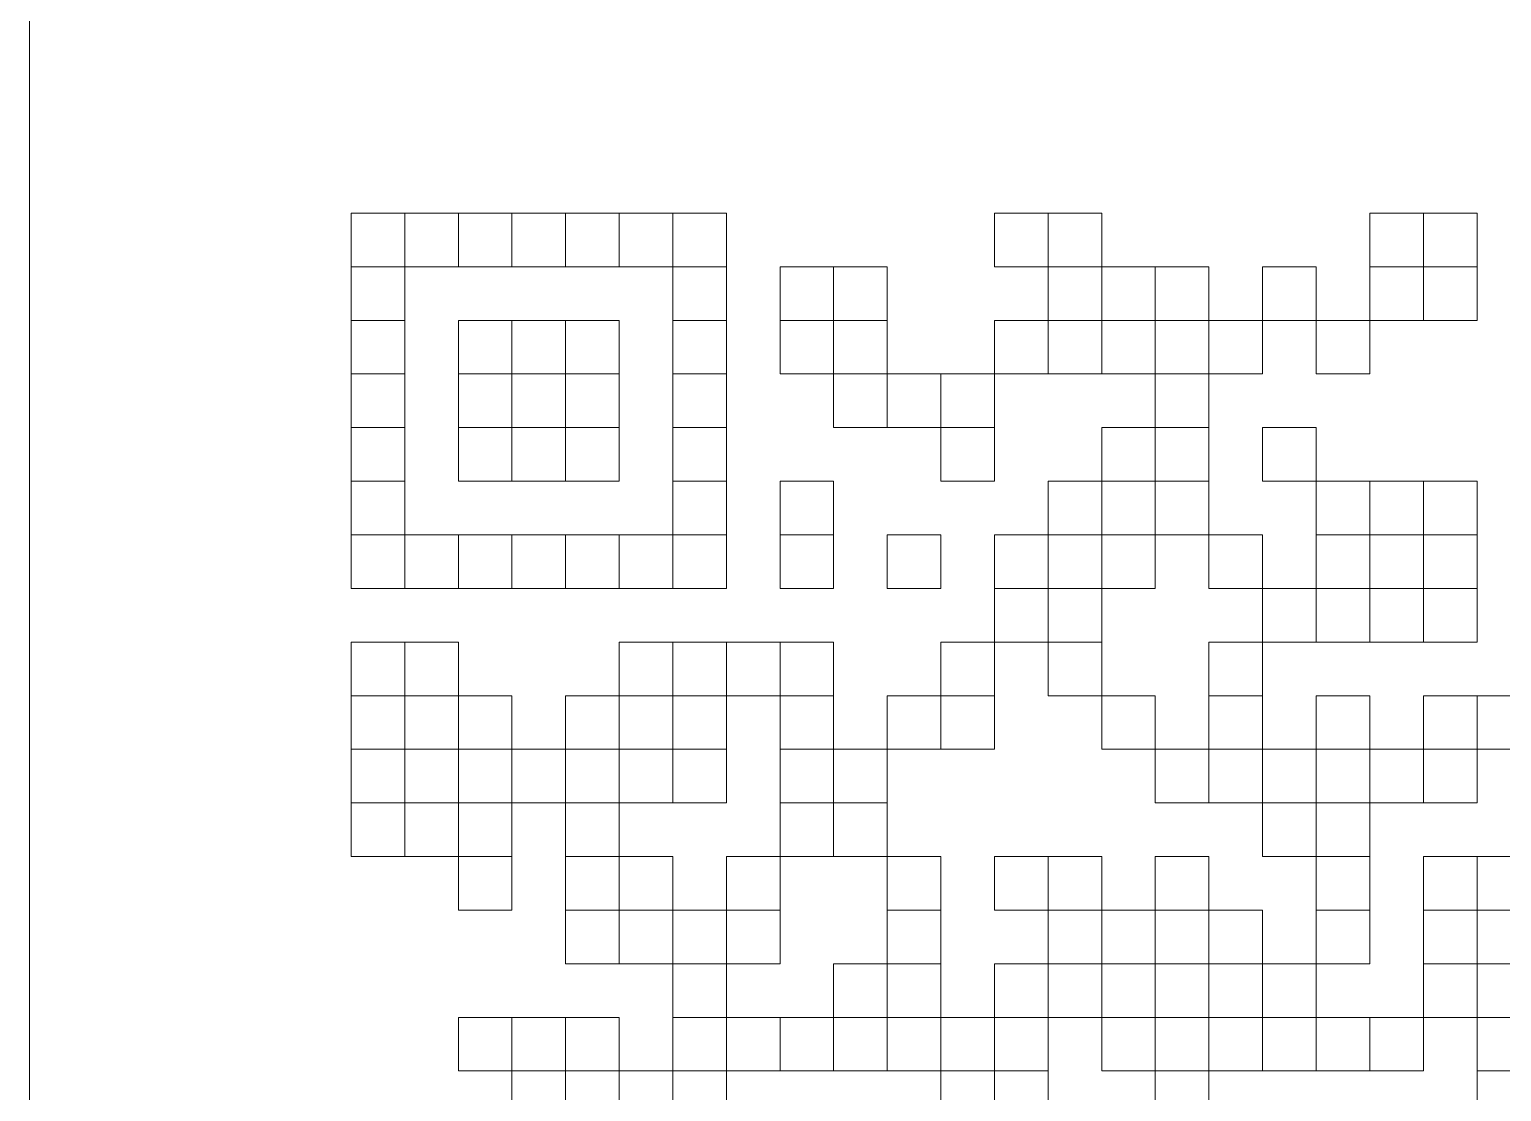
# Model space of a CAD drawing. Header units: inches. Extents: x 8 to 1013, y 340 to 640.
# Drawn here: x 717.31 to 731.04, y 385.85 to 395.76 of the extents above; entities that cross this region are included whole.
import ezdxf

# ---------------------------------------------------------------- set-up
doc = ezdxf.new("R2010")
doc.units = ezdxf.units.IN
doc.layers.add('Unnamed [1]', color=5, linetype='Continuous', lineweight=0)

msp = doc.modelspace()

# ---------------------------------------------------------------- linework, layer by layer
at = {"layer": 'Unnamed [1]', "color": 1, "linetype": 'Continuous', "lineweight": 0}
msp.add_line((717.315, 557.545), (717.315, 376.545), dxfattribs=at)
at = {"layer": 'Unnamed [1]', "color": 5, "linetype": 'Continuous', "lineweight": 0, "extrusion": (0, 0, -1)}
for points in [[(-720.815, 394.045), (-720.815, 393.545), (-720.315, 393.545), (-720.315, 394.045)], [(-720.815, 394.045), (-720.815, 393.545), (-720.315, 393.545), (-720.315, 394.045)], [(-720.815, 394.045), (-720.815, 393.545), (-720.315, 393.545), (-720.315, 394.045)], [(-721.315, 394.045), (-721.315, 393.545), (-720.815, 393.545), (-720.815, 394.045)], [(-721.315, 394.045), (-721.315, 393.545), (-720.815, 393.545), (-720.815, 394.045)], [(-721.315, 394.045), (-721.315, 393.545), (-720.815, 393.545), (-720.815, 394.045)], [(-721.815, 394.045), (-721.815, 393.545), (-721.315, 393.545), (-721.315, 394.045)], [(-721.815, 394.045), (-721.815, 393.545), (-721.315, 393.545), (-721.315, 394.045)], [(-721.815, 394.045), (-721.815, 393.545), (-721.315, 393.545), (-721.315, 394.045)], [(-722.315, 394.045), (-722.315, 393.545), (-721.815, 393.545), (-721.815, 394.045)], [(-722.315, 394.045), (-722.315, 393.545), (-721.815, 393.545), (-721.815, 394.045)], [(-722.315, 394.045), (-722.315, 393.545), (-721.815, 393.545), (-721.815, 394.045)], [(-722.815, 394.045), (-722.815, 393.545), (-722.315, 393.545), (-722.315, 394.045)], [(-722.815, 394.045), (-722.815, 393.545), (-722.315, 393.545), (-722.315, 394.045)], [(-722.815, 394.045), (-722.815, 393.545), (-722.315, 393.545), (-722.315, 394.045)], [(-723.315, 394.045), (-723.315, 393.545), (-722.815, 393.545), (-722.815, 394.045)], [(-723.315, 394.045), (-723.315, 393.545), (-722.815, 393.545), (-722.815, 394.045)], [(-723.315, 394.045), (-723.315, 393.545), (-722.815, 393.545), (-722.815, 394.045)], [(-723.815, 394.045), (-723.815, 393.545), (-723.315, 393.545), (-723.315, 394.045)], [(-723.815, 394.045), (-723.815, 393.545), (-723.315, 393.545), (-723.315, 394.045)], [(-723.815, 394.045), (-723.815, 393.545), (-723.315, 393.545), (-723.315, 394.045)], [(-726.815, 394.045), (-726.815, 393.545), (-726.315, 393.545), (-726.315, 394.045)], [(-726.815, 394.045), (-726.815, 393.545), (-726.315, 393.545), (-726.315, 394.045)], [(-726.815, 394.045), (-726.815, 393.545), (-726.315, 393.545), (-726.315, 394.045)], [(-727.315, 394.045), (-727.315, 393.545), (-726.815, 393.545), (-726.815, 394.045)], [(-727.315, 394.045), (-727.315, 393.545), (-726.815, 393.545), (-726.815, 394.045)], [(-727.315, 394.045), (-727.315, 393.545), (-726.815, 393.545), (-726.815, 394.045)], [(-730.315, 394.045), (-730.315, 393.545), (-729.815, 393.545), (-729.815, 394.045)], [(-730.315, 394.045), (-730.315, 393.545), (-729.815, 393.545), (-729.815, 394.045)], [(-730.315, 394.045), (-730.315, 393.545), (-729.815, 393.545), (-729.815, 394.045)], [(-730.815, 394.045), (-730.815, 393.545), (-730.315, 393.545), (-730.315, 394.045)], [(-730.815, 394.045), (-730.815, 393.545), (-730.315, 393.545), (-730.315, 394.045)], [(-730.815, 394.045), (-730.815, 393.545), (-730.315, 393.545), (-730.315, 394.045)], [(-720.815, 393.545), (-720.815, 393.045), (-720.315, 393.045), (-720.315, 393.545)], [(-720.815, 393.545), (-720.815, 393.045), (-720.315, 393.045), (-720.315, 393.545)], [(-720.815, 393.545), (-720.815, 393.045), (-720.315, 393.045), (-720.315, 393.545)], [(-723.815, 393.545), (-723.815, 393.045), (-723.315, 393.045), (-723.315, 393.545)], [(-723.815, 393.545), (-723.815, 393.045), (-723.315, 393.045), (-723.315, 393.545)], [(-723.815, 393.545), (-723.815, 393.045), (-723.315, 393.045), (-723.315, 393.545)], [(-724.815, 393.545), (-724.815, 393.045), (-724.315, 393.045), (-724.315, 393.545)], [(-724.815, 393.545), (-724.815, 393.045), (-724.315, 393.045), (-724.315, 393.545)], [(-724.815, 393.545), (-724.815, 393.045), (-724.315, 393.045), (-724.315, 393.545)], [(-725.315, 393.545), (-725.315, 393.045), (-724.815, 393.045), (-724.815, 393.545)], [(-725.315, 393.545), (-725.315, 393.045), (-724.815, 393.045), (-724.815, 393.545)], [(-725.315, 393.545), (-725.315, 393.045), (-724.815, 393.045), (-724.815, 393.545)], [(-727.315, 393.545), (-727.315, 393.045), (-726.815, 393.045), (-726.815, 393.545)], [(-727.315, 393.545), (-727.315, 393.045), (-726.815, 393.045), (-726.815, 393.545)], [(-727.315, 393.545), (-727.315, 393.045), (-726.815, 393.045), (-726.815, 393.545)], [(-727.815, 393.545), (-727.815, 393.045), (-727.315, 393.045), (-727.315, 393.545)], [(-727.815, 393.545), (-727.815, 393.045), (-727.315, 393.045), (-727.315, 393.545)], [(-727.815, 393.545), (-727.815, 393.045), (-727.315, 393.045), (-727.315, 393.545)], [(-728.315, 393.545), (-728.315, 393.045), (-727.815, 393.045), (-727.815, 393.545)], [(-728.315, 393.545), (-728.315, 393.045), (-727.815, 393.045), (-727.815, 393.545)], [(-728.315, 393.545), (-728.315, 393.045), (-727.815, 393.045), (-727.815, 393.545)], [(-729.315, 393.545), (-729.315, 393.045), (-728.815, 393.045), (-728.815, 393.545)], [(-729.315, 393.545), (-729.315, 393.045), (-728.815, 393.045), (-728.815, 393.545)], [(-729.315, 393.545), (-729.315, 393.045), (-728.815, 393.045), (-728.815, 393.545)], [(-730.315, 393.545), (-730.315, 393.045), (-729.815, 393.045), (-729.815, 393.545)], [(-730.315, 393.545), (-730.315, 393.045), (-729.815, 393.045), (-729.815, 393.545)], [(-730.315, 393.545), (-730.315, 393.045), (-729.815, 393.045), (-729.815, 393.545)], [(-730.815, 393.545), (-730.815, 393.045), (-730.315, 393.045), (-730.315, 393.545)], [(-730.815, 393.545), (-730.815, 393.045), (-730.315, 393.045), (-730.315, 393.545)], [(-730.815, 393.545), (-730.815, 393.045), (-730.315, 393.045), (-730.315, 393.545)], [(-720.815, 393.045), (-720.815, 392.545), (-720.315, 392.545), (-720.315, 393.045)], [(-720.815, 393.045), (-720.815, 392.545), (-720.315, 392.545), (-720.315, 393.045)], [(-720.815, 393.045), (-720.815, 392.545), (-720.315, 392.545), (-720.315, 393.045)], [(-721.815, 393.045), (-721.815, 392.545), (-721.315, 392.545), (-721.315, 393.045)], [(-721.815, 393.045), (-721.815, 392.545), (-721.315, 392.545), (-721.315, 393.045)], [(-721.815, 393.045), (-721.815, 392.545), (-721.315, 392.545), (-721.315, 393.045)], [(-722.315, 393.045), (-722.315, 392.545), (-721.815, 392.545), (-721.815, 393.045)], [(-722.315, 393.045), (-722.315, 392.545), (-721.815, 392.545), (-721.815, 393.045)], [(-722.315, 393.045), (-722.315, 392.545), (-721.815, 392.545), (-721.815, 393.045)], [(-722.815, 393.045), (-722.815, 392.545), (-722.315, 392.545), (-722.315, 393.045)], [(-722.815, 393.045), (-722.815, 392.545), (-722.315, 392.545), (-722.315, 393.045)], [(-722.815, 393.045), (-722.815, 392.545), (-722.315, 392.545), (-722.315, 393.045)], [(-723.815, 393.045), (-723.815, 392.545), (-723.315, 392.545), (-723.315, 393.045)], [(-723.815, 393.045), (-723.815, 392.545), (-723.315, 392.545), (-723.315, 393.045)], [(-723.815, 393.045), (-723.815, 392.545), (-723.315, 392.545), (-723.315, 393.045)], [(-724.815, 393.045), (-724.815, 392.545), (-724.315, 392.545), (-724.315, 393.045)], [(-724.815, 393.045), (-724.815, 392.545), (-724.315, 392.545), (-724.315, 393.045)], [(-724.815, 393.045), (-724.815, 392.545), (-724.315, 392.545), (-724.315, 393.045)], [(-725.315, 393.045), (-725.315, 392.545), (-724.815, 392.545), (-724.815, 393.045)], [(-725.315, 393.045), (-725.315, 392.545), (-724.815, 392.545), (-724.815, 393.045)], [(-725.315, 393.045), (-725.315, 392.545), (-724.815, 392.545), (-724.815, 393.045)], [(-726.815, 393.045), (-726.815, 392.545), (-726.315, 392.545), (-726.315, 393.045)], [(-726.815, 393.045), (-726.815, 392.545), (-726.315, 392.545), (-726.315, 393.045)], [(-726.815, 393.045), (-726.815, 392.545), (-726.315, 392.545), (-726.315, 393.045)], [(-727.315, 393.045), (-727.315, 392.545), (-726.815, 392.545), (-726.815, 393.045)], [(-727.315, 393.045), (-727.315, 392.545), (-726.815, 392.545), (-726.815, 393.045)], [(-727.315, 393.045), (-727.315, 392.545), (-726.815, 392.545), (-726.815, 393.045)], [(-727.815, 393.045), (-727.815, 392.545), (-727.315, 392.545), (-727.315, 393.045)], [(-727.815, 393.045), (-727.815, 392.545), (-727.315, 392.545), (-727.315, 393.045)], [(-727.815, 393.045), (-727.815, 392.545), (-727.315, 392.545), (-727.315, 393.045)], [(-728.315, 393.045), (-728.315, 392.545), (-727.815, 392.545), (-727.815, 393.045)], [(-728.315, 393.045), (-728.315, 392.545), (-727.815, 392.545), (-727.815, 393.045)], [(-728.315, 393.045), (-728.315, 392.545), (-727.815, 392.545), (-727.815, 393.045)], [(-728.815, 393.045), (-728.815, 392.545), (-728.315, 392.545), (-728.315, 393.045)], [(-728.815, 393.045), (-728.815, 392.545), (-728.315, 392.545), (-728.315, 393.045)], [(-728.815, 393.045), (-728.815, 392.545), (-728.315, 392.545), (-728.315, 393.045)], [(-729.815, 393.045), (-729.815, 392.545), (-729.315, 392.545), (-729.315, 393.045)], [(-729.815, 393.045), (-729.815, 392.545), (-729.315, 392.545), (-729.315, 393.045)], [(-729.815, 393.045), (-729.815, 392.545), (-729.315, 392.545), (-729.315, 393.045)], [(-720.815, 392.545), (-720.815, 392.045), (-720.315, 392.045), (-720.315, 392.545)], [(-720.815, 392.545), (-720.815, 392.045), (-720.315, 392.045), (-720.315, 392.545)], [(-720.815, 392.545), (-720.815, 392.045), (-720.315, 392.045), (-720.315, 392.545)], [(-721.815, 392.545), (-721.815, 392.045), (-721.315, 392.045), (-721.315, 392.545)], [(-721.815, 392.545), (-721.815, 392.045), (-721.315, 392.045), (-721.315, 392.545)], [(-721.815, 392.545), (-721.815, 392.045), (-721.315, 392.045), (-721.315, 392.545)], [(-722.315, 392.545), (-722.315, 392.045), (-721.815, 392.045), (-721.815, 392.545)], [(-722.315, 392.545), (-722.315, 392.045), (-721.815, 392.045), (-721.815, 392.545)], [(-722.315, 392.545), (-722.315, 392.045), (-721.815, 392.045), (-721.815, 392.545)], [(-722.815, 392.545), (-722.815, 392.045), (-722.315, 392.045), (-722.315, 392.545)], [(-722.815, 392.545), (-722.815, 392.045), (-722.315, 392.045), (-722.315, 392.545)], [(-722.815, 392.545), (-722.815, 392.045), (-722.315, 392.045), (-722.315, 392.545)], [(-723.815, 392.545), (-723.815, 392.045), (-723.315, 392.045), (-723.315, 392.545)], [(-723.815, 392.545), (-723.815, 392.045), (-723.315, 392.045), (-723.315, 392.545)], [(-723.815, 392.545), (-723.815, 392.045), (-723.315, 392.045), (-723.315, 392.545)], [(-725.315, 392.545), (-725.315, 392.045), (-724.815, 392.045), (-724.815, 392.545)], [(-725.315, 392.545), (-725.315, 392.045), (-724.815, 392.045), (-724.815, 392.545)], [(-725.315, 392.545), (-725.315, 392.045), (-724.815, 392.045), (-724.815, 392.545)], [(-725.815, 392.545), (-725.815, 392.045), (-725.315, 392.045), (-725.315, 392.545)], [(-725.815, 392.545), (-725.815, 392.045), (-725.315, 392.045), (-725.315, 392.545)], [(-725.815, 392.545), (-725.815, 392.045), (-725.315, 392.045), (-725.315, 392.545)], [(-726.315, 392.545), (-726.315, 392.045), (-725.815, 392.045), (-725.815, 392.545)], [(-726.315, 392.545), (-726.315, 392.045), (-725.815, 392.045), (-725.815, 392.545)], [(-726.315, 392.545), (-726.315, 392.045), (-725.815, 392.045), (-725.815, 392.545)], [(-728.315, 392.545), (-728.315, 392.045), (-727.815, 392.045), (-727.815, 392.545)], [(-728.315, 392.545), (-728.315, 392.045), (-727.815, 392.045), (-727.815, 392.545)], [(-728.315, 392.545), (-728.315, 392.045), (-727.815, 392.045), (-727.815, 392.545)], [(-720.815, 392.045), (-720.815, 391.545), (-720.315, 391.545), (-720.315, 392.045)], [(-720.815, 392.045), (-720.815, 391.545), (-720.315, 391.545), (-720.315, 392.045)], [(-720.815, 392.045), (-720.815, 391.545), (-720.315, 391.545), (-720.315, 392.045)], [(-721.815, 392.045), (-721.815, 391.545), (-721.315, 391.545), (-721.315, 392.045)], [(-721.815, 392.045), (-721.815, 391.545), (-721.315, 391.545), (-721.315, 392.045)], [(-721.815, 392.045), (-721.815, 391.545), (-721.315, 391.545), (-721.315, 392.045)], [(-722.315, 392.045), (-722.315, 391.545), (-721.815, 391.545), (-721.815, 392.045)], [(-722.315, 392.045), (-722.315, 391.545), (-721.815, 391.545), (-721.815, 392.045)], [(-722.315, 392.045), (-722.315, 391.545), (-721.815, 391.545), (-721.815, 392.045)], [(-722.815, 392.045), (-722.815, 391.545), (-722.315, 391.545), (-722.315, 392.045)], [(-722.815, 392.045), (-722.815, 391.545), (-722.315, 391.545), (-722.315, 392.045)], [(-722.815, 392.045), (-722.815, 391.545), (-722.315, 391.545), (-722.315, 392.045)], [(-723.815, 392.045), (-723.815, 391.545), (-723.315, 391.545), (-723.315, 392.045)], [(-723.815, 392.045), (-723.815, 391.545), (-723.315, 391.545), (-723.315, 392.045)], [(-723.815, 392.045), (-723.815, 391.545), (-723.315, 391.545), (-723.315, 392.045)], [(-726.315, 392.045), (-726.315, 391.545), (-725.815, 391.545), (-725.815, 392.045)], [(-726.315, 392.045), (-726.315, 391.545), (-725.815, 391.545), (-725.815, 392.045)], [(-726.315, 392.045), (-726.315, 391.545), (-725.815, 391.545), (-725.815, 392.045)], [(-727.815, 392.045), (-727.815, 391.545), (-727.315, 391.545), (-727.315, 392.045)], [(-727.815, 392.045), (-727.815, 391.545), (-727.315, 391.545), (-727.315, 392.045)], [(-727.815, 392.045), (-727.815, 391.545), (-727.315, 391.545), (-727.315, 392.045)], [(-728.315, 392.045), (-728.315, 391.545), (-727.815, 391.545), (-727.815, 392.045)], [(-728.315, 392.045), (-728.315, 391.545), (-727.815, 391.545), (-727.815, 392.045)], [(-728.315, 392.045), (-728.315, 391.545), (-727.815, 391.545), (-727.815, 392.045)], [(-729.315, 392.045), (-729.315, 391.545), (-728.815, 391.545), (-728.815, 392.045)], [(-729.315, 392.045), (-729.315, 391.545), (-728.815, 391.545), (-728.815, 392.045)], [(-729.315, 392.045), (-729.315, 391.545), (-728.815, 391.545), (-728.815, 392.045)], [(-720.815, 391.545), (-720.815, 391.045), (-720.315, 391.045), (-720.315, 391.545)], [(-720.815, 391.545), (-720.815, 391.045), (-720.315, 391.045), (-720.315, 391.545)], [(-720.815, 391.545), (-720.815, 391.045), (-720.315, 391.045), (-720.315, 391.545)], [(-723.815, 391.545), (-723.815, 391.045), (-723.315, 391.045), (-723.315, 391.545)], [(-723.815, 391.545), (-723.815, 391.045), (-723.315, 391.045), (-723.315, 391.545)], [(-723.815, 391.545), (-723.815, 391.045), (-723.315, 391.045), (-723.315, 391.545)], [(-724.815, 391.545), (-724.815, 391.045), (-724.315, 391.045), (-724.315, 391.545)], [(-724.815, 391.545), (-724.815, 391.045), (-724.315, 391.045), (-724.315, 391.545)], [(-724.815, 391.545), (-724.815, 391.045), (-724.315, 391.045), (-724.315, 391.545)], [(-727.315, 391.545), (-727.315, 391.045), (-726.815, 391.045), (-726.815, 391.545)], [(-727.315, 391.545), (-727.315, 391.045), (-726.815, 391.045), (-726.815, 391.545)], [(-727.315, 391.545), (-727.315, 391.045), (-726.815, 391.045), (-726.815, 391.545)], [(-727.815, 391.545), (-727.815, 391.045), (-727.315, 391.045), (-727.315, 391.545)], [(-727.815, 391.545), (-727.815, 391.045), (-727.315, 391.045), (-727.315, 391.545)], [(-727.815, 391.545), (-727.815, 391.045), (-727.315, 391.045), (-727.315, 391.545)], [(-728.315, 391.545), (-728.315, 391.045), (-727.815, 391.045), (-727.815, 391.545)], [(-728.315, 391.545), (-728.315, 391.045), (-727.815, 391.045), (-727.815, 391.545)], [(-728.315, 391.545), (-728.315, 391.045), (-727.815, 391.045), (-727.815, 391.545)], [(-729.815, 391.545), (-729.815, 391.045), (-729.315, 391.045), (-729.315, 391.545)], [(-729.815, 391.545), (-729.815, 391.045), (-729.315, 391.045), (-729.315, 391.545)], [(-729.815, 391.545), (-729.815, 391.045), (-729.315, 391.045), (-729.315, 391.545)], [(-730.315, 391.545), (-730.315, 391.045), (-729.815, 391.045), (-729.815, 391.545)], [(-730.315, 391.545), (-730.315, 391.045), (-729.815, 391.045), (-729.815, 391.545)], [(-730.315, 391.545), (-730.315, 391.045), (-729.815, 391.045), (-729.815, 391.545)], [(-730.815, 391.545), (-730.815, 391.045), (-730.315, 391.045), (-730.315, 391.545)], [(-730.815, 391.545), (-730.815, 391.045), (-730.315, 391.045), (-730.315, 391.545)], [(-730.815, 391.545), (-730.815, 391.045), (-730.315, 391.045), (-730.315, 391.545)], [(-720.815, 391.045), (-720.815, 390.545), (-720.315, 390.545), (-720.315, 391.045)], [(-720.815, 391.045), (-720.815, 390.545), (-720.315, 390.545), (-720.315, 391.045)], [(-720.815, 391.045), (-720.815, 390.545), (-720.315, 390.545), (-720.315, 391.045)], [(-721.315, 391.045), (-721.315, 390.545), (-720.815, 390.545), (-720.815, 391.045)], [(-721.315, 391.045), (-721.315, 390.545), (-720.815, 390.545), (-720.815, 391.045)], [(-721.315, 391.045), (-721.315, 390.545), (-720.815, 390.545), (-720.815, 391.045)], [(-721.815, 391.045), (-721.815, 390.545), (-721.315, 390.545), (-721.315, 391.045)], [(-721.815, 391.045), (-721.815, 390.545), (-721.315, 390.545), (-721.315, 391.045)], [(-721.815, 391.045), (-721.815, 390.545), (-721.315, 390.545), (-721.315, 391.045)], [(-722.315, 391.045), (-722.315, 390.545), (-721.815, 390.545), (-721.815, 391.045)], [(-722.315, 391.045), (-722.315, 390.545), (-721.815, 390.545), (-721.815, 391.045)], [(-722.315, 391.045), (-722.315, 390.545), (-721.815, 390.545), (-721.815, 391.045)], [(-722.815, 391.045), (-722.815, 390.545), (-722.315, 390.545), (-722.315, 391.045)], [(-722.815, 391.045), (-722.815, 390.545), (-722.315, 390.545), (-722.315, 391.045)], [(-722.815, 391.045), (-722.815, 390.545), (-722.315, 390.545), (-722.315, 391.045)], [(-723.315, 391.045), (-723.315, 390.545), (-722.815, 390.545), (-722.815, 391.045)], [(-723.315, 391.045), (-723.315, 390.545), (-722.815, 390.545), (-722.815, 391.045)], [(-723.315, 391.045), (-723.315, 390.545), (-722.815, 390.545), (-722.815, 391.045)], [(-723.815, 391.045), (-723.815, 390.545), (-723.315, 390.545), (-723.315, 391.045)], [(-723.815, 391.045), (-723.815, 390.545), (-723.315, 390.545), (-723.315, 391.045)], [(-723.815, 391.045), (-723.815, 390.545), (-723.315, 390.545), (-723.315, 391.045)], [(-724.815, 391.045), (-724.815, 390.545), (-724.315, 390.545), (-724.315, 391.045)], [(-724.815, 391.045), (-724.815, 390.545), (-724.315, 390.545), (-724.315, 391.045)], [(-724.815, 391.045), (-724.815, 390.545), (-724.315, 390.545), (-724.315, 391.045)], [(-725.815, 391.045), (-725.815, 390.545), (-725.315, 390.545), (-725.315, 391.045)], [(-725.815, 391.045), (-725.815, 390.545), (-725.315, 390.545), (-725.315, 391.045)], [(-725.815, 391.045), (-725.815, 390.545), (-725.315, 390.545), (-725.315, 391.045)], [(-726.815, 391.045), (-726.815, 390.545), (-726.315, 390.545), (-726.315, 391.045)], [(-726.815, 391.045), (-726.815, 390.545), (-726.315, 390.545), (-726.315, 391.045)], [(-726.815, 391.045), (-726.815, 390.545), (-726.315, 390.545), (-726.315, 391.045)], [(-727.815, 391.045), (-727.815, 390.545), (-727.315, 390.545), (-727.315, 391.045)], [(-727.815, 391.045), (-727.815, 390.545), (-727.315, 390.545), (-727.315, 391.045)], [(-727.815, 391.045), (-727.815, 390.545), (-727.315, 390.545), (-727.315, 391.045)], [(-728.815, 391.045), (-728.815, 390.545), (-728.315, 390.545), (-728.315, 391.045)], [(-728.815, 391.045), (-728.815, 390.545), (-728.315, 390.545), (-728.315, 391.045)], [(-728.815, 391.045), (-728.815, 390.545), (-728.315, 390.545), (-728.315, 391.045)], [(-729.815, 391.045), (-729.815, 390.545), (-729.315, 390.545), (-729.315, 391.045)], [(-729.815, 391.045), (-729.815, 390.545), (-729.315, 390.545), (-729.315, 391.045)], [(-729.815, 391.045), (-729.815, 390.545), (-729.315, 390.545), (-729.315, 391.045)], [(-730.815, 391.045), (-730.815, 390.545), (-730.315, 390.545), (-730.315, 391.045)], [(-730.815, 391.045), (-730.815, 390.545), (-730.315, 390.545), (-730.315, 391.045)], [(-730.815, 391.045), (-730.815, 390.545), (-730.315, 390.545), (-730.315, 391.045)], [(-726.815, 390.545), (-726.815, 390.045), (-726.315, 390.045), (-726.315, 390.545)], [(-726.815, 390.545), (-726.815, 390.045), (-726.315, 390.045), (-726.315, 390.545)], [(-726.815, 390.545), (-726.815, 390.045), (-726.315, 390.045), (-726.315, 390.545)], [(-727.315, 390.545), (-727.315, 390.045), (-726.815, 390.045), (-726.815, 390.545)], [(-727.315, 390.545), (-727.315, 390.045), (-726.815, 390.045), (-726.815, 390.545)], [(-727.315, 390.545), (-727.315, 390.045), (-726.815, 390.045), (-726.815, 390.545)], [(-729.315, 390.545), (-729.315, 390.045), (-728.815, 390.045), (-728.815, 390.545)], [(-729.315, 390.545), (-729.315, 390.045), (-728.815, 390.045), (-728.815, 390.545)], [(-729.315, 390.545), (-729.315, 390.045), (-728.815, 390.045), (-728.815, 390.545)], [(-729.815, 390.545), (-729.815, 390.045), (-729.315, 390.045), (-729.315, 390.545)], [(-729.815, 390.545), (-729.815, 390.045), (-729.315, 390.045), (-729.315, 390.545)], [(-729.815, 390.545), (-729.815, 390.045), (-729.315, 390.045), (-729.315, 390.545)], [(-730.315, 390.545), (-730.315, 390.045), (-729.815, 390.045), (-729.815, 390.545)], [(-730.315, 390.545), (-730.315, 390.045), (-729.815, 390.045), (-729.815, 390.545)], [(-730.315, 390.545), (-730.315, 390.045), (-729.815, 390.045), (-729.815, 390.545)], [(-730.815, 390.545), (-730.815, 390.045), (-730.315, 390.045), (-730.315, 390.545)], [(-730.815, 390.545), (-730.815, 390.045), (-730.315, 390.045), (-730.315, 390.545)], [(-730.815, 390.545), (-730.815, 390.045), (-730.315, 390.045), (-730.315, 390.545)], [(-720.815, 390.045), (-720.815, 389.545), (-720.315, 389.545), (-720.315, 390.045)], [(-720.815, 390.045), (-720.815, 389.545), (-720.315, 389.545), (-720.315, 390.045)], [(-720.815, 390.045), (-720.815, 389.545), (-720.315, 389.545), (-720.315, 390.045)], [(-721.315, 390.045), (-721.315, 389.545), (-720.815, 389.545), (-720.815, 390.045)], [(-721.315, 390.045), (-721.315, 389.545), (-720.815, 389.545), (-720.815, 390.045)], [(-721.315, 390.045), (-721.315, 389.545), (-720.815, 389.545), (-720.815, 390.045)], [(-723.315, 390.045), (-723.315, 389.545), (-722.815, 389.545), (-722.815, 390.045)], [(-723.315, 390.045), (-723.315, 389.545), (-722.815, 389.545), (-722.815, 390.045)], [(-723.315, 390.045), (-723.315, 389.545), (-722.815, 389.545), (-722.815, 390.045)], [(-723.815, 390.045), (-723.815, 389.545), (-723.315, 389.545), (-723.315, 390.045)], [(-723.815, 390.045), (-723.815, 389.545), (-723.315, 389.545), (-723.315, 390.045)], [(-723.815, 390.045), (-723.815, 389.545), (-723.315, 389.545), (-723.315, 390.045)], [(-724.315, 390.045), (-724.315, 389.545), (-723.815, 389.545), (-723.815, 390.045)], [(-724.315, 390.045), (-724.315, 389.545), (-723.815, 389.545), (-723.815, 390.045)], [(-724.315, 390.045), (-724.315, 389.545), (-723.815, 389.545), (-723.815, 390.045)], [(-724.815, 390.045), (-724.815, 389.545), (-724.315, 389.545), (-724.315, 390.045)], [(-724.815, 390.045), (-724.815, 389.545), (-724.315, 389.545), (-724.315, 390.045)], [(-724.815, 390.045), (-724.815, 389.545), (-724.315, 389.545), (-724.315, 390.045)], [(-726.315, 390.045), (-726.315, 389.545), (-725.815, 389.545), (-725.815, 390.045)], [(-726.315, 390.045), (-726.315, 389.545), (-725.815, 389.545), (-725.815, 390.045)], [(-726.315, 390.045), (-726.315, 389.545), (-725.815, 389.545), (-725.815, 390.045)], [(-727.315, 390.045), (-727.315, 389.545), (-726.815, 389.545), (-726.815, 390.045)], [(-727.315, 390.045), (-727.315, 389.545), (-726.815, 389.545), (-726.815, 390.045)], [(-727.315, 390.045), (-727.315, 389.545), (-726.815, 389.545), (-726.815, 390.045)], [(-728.815, 390.045), (-728.815, 389.545), (-728.315, 389.545), (-728.315, 390.045)], [(-728.815, 390.045), (-728.815, 389.545), (-728.315, 389.545), (-728.315, 390.045)], [(-728.815, 390.045), (-728.815, 389.545), (-728.315, 389.545), (-728.315, 390.045)], [(-720.815, 389.545), (-720.815, 389.045), (-720.315, 389.045), (-720.315, 389.545)], [(-720.815, 389.545), (-720.815, 389.045), (-720.315, 389.045), (-720.315, 389.545)], [(-720.815, 389.545), (-720.815, 389.045), (-720.315, 389.045), (-720.315, 389.545)], [(-721.315, 389.545), (-721.315, 389.045), (-720.815, 389.045), (-720.815, 389.545)], [(-721.315, 389.545), (-721.315, 389.045), (-720.815, 389.045), (-720.815, 389.545)], [(-721.315, 389.545), (-721.315, 389.045), (-720.815, 389.045), (-720.815, 389.545)], [(-721.815, 389.545), (-721.815, 389.045), (-721.315, 389.045), (-721.315, 389.545)], [(-721.815, 389.545), (-721.815, 389.045), (-721.315, 389.045), (-721.315, 389.545)], [(-721.815, 389.545), (-721.815, 389.045), (-721.315, 389.045), (-721.315, 389.545)], [(-722.815, 389.545), (-722.815, 389.045), (-722.315, 389.045), (-722.315, 389.545)], [(-722.815, 389.545), (-722.815, 389.045), (-722.315, 389.045), (-722.315, 389.545)], [(-722.815, 389.545), (-722.815, 389.045), (-722.315, 389.045), (-722.315, 389.545)], [(-723.815, 389.545), (-723.815, 389.045), (-723.315, 389.045), (-723.315, 389.545)], [(-723.815, 389.545), (-723.815, 389.045), (-723.315, 389.045), (-723.315, 389.545)], [(-723.815, 389.545), (-723.815, 389.045), (-723.315, 389.045), (-723.315, 389.545)], [(-724.815, 389.545), (-724.815, 389.045), (-724.315, 389.045), (-724.315, 389.545)], [(-724.815, 389.545), (-724.815, 389.045), (-724.315, 389.045), (-724.315, 389.545)], [(-724.815, 389.545), (-724.815, 389.045), (-724.315, 389.045), (-724.315, 389.545)], [(-725.815, 389.545), (-725.815, 389.045), (-725.315, 389.045), (-725.315, 389.545)], [(-725.815, 389.545), (-725.815, 389.045), (-725.315, 389.045), (-725.315, 389.545)], [(-725.815, 389.545), (-725.815, 389.045), (-725.315, 389.045), (-725.315, 389.545)], [(-726.315, 389.545), (-726.315, 389.045), (-725.815, 389.045), (-725.815, 389.545)], [(-726.315, 389.545), (-726.315, 389.045), (-725.815, 389.045), (-725.815, 389.545)], [(-726.315, 389.545), (-726.315, 389.045), (-725.815, 389.045), (-725.815, 389.545)], [(-727.815, 389.545), (-727.815, 389.045), (-727.315, 389.045), (-727.315, 389.545)], [(-727.815, 389.545), (-727.815, 389.045), (-727.315, 389.045), (-727.315, 389.545)], [(-727.815, 389.545), (-727.815, 389.045), (-727.315, 389.045), (-727.315, 389.545)], [(-728.815, 389.545), (-728.815, 389.045), (-728.315, 389.045), (-728.315, 389.545)], [(-728.815, 389.545), (-728.815, 389.045), (-728.315, 389.045), (-728.315, 389.545)], [(-728.815, 389.545), (-728.815, 389.045), (-728.315, 389.045), (-728.315, 389.545)], [(-729.815, 389.545), (-729.815, 389.045), (-729.315, 389.045), (-729.315, 389.545)], [(-729.815, 389.545), (-729.815, 389.045), (-729.315, 389.045), (-729.315, 389.545)], [(-729.815, 389.545), (-729.815, 389.045), (-729.315, 389.045), (-729.315, 389.545)], [(-730.815, 389.545), (-730.815, 389.045), (-730.315, 389.045), (-730.315, 389.545)], [(-730.815, 389.545), (-730.815, 389.045), (-730.315, 389.045), (-730.315, 389.545)], [(-730.815, 389.545), (-730.815, 389.045), (-730.315, 389.045), (-730.315, 389.545)], [(-731.315, 389.545), (-731.315, 389.045), (-730.815, 389.045), (-730.815, 389.545)], [(-731.315, 389.545), (-731.315, 389.045), (-730.815, 389.045), (-730.815, 389.545)], [(-731.315, 389.545), (-731.315, 389.045), (-730.815, 389.045), (-730.815, 389.545)], [(-720.815, 389.045), (-720.815, 388.545), (-720.315, 388.545), (-720.315, 389.045)], [(-720.815, 389.045), (-720.815, 388.545), (-720.315, 388.545), (-720.315, 389.045)], [(-720.815, 389.045), (-720.815, 388.545), (-720.315, 388.545), (-720.315, 389.045)], [(-721.815, 389.045), (-721.815, 388.545), (-721.315, 388.545), (-721.315, 389.045)], [(-721.815, 389.045), (-721.815, 388.545), (-721.315, 388.545), (-721.315, 389.045)], [(-721.815, 389.045), (-721.815, 388.545), (-721.315, 388.545), (-721.315, 389.045)], [(-722.315, 389.045), (-722.315, 388.545), (-721.815, 388.545), (-721.815, 389.045)], [(-722.315, 389.045), (-722.315, 388.545), (-721.815, 388.545), (-721.815, 389.045)], [(-722.315, 389.045), (-722.315, 388.545), (-721.815, 388.545), (-721.815, 389.045)], [(-723.315, 389.045), (-723.315, 388.545), (-722.815, 388.545), (-722.815, 389.045)], [(-723.315, 389.045), (-723.315, 388.545), (-722.815, 388.545), (-722.815, 389.045)], [(-723.315, 389.045), (-723.315, 388.545), (-722.815, 388.545), (-722.815, 389.045)], [(-723.815, 389.045), (-723.815, 388.545), (-723.315, 388.545), (-723.315, 389.045)], [(-723.815, 389.045), (-723.815, 388.545), (-723.315, 388.545), (-723.315, 389.045)], [(-723.815, 389.045), (-723.815, 388.545), (-723.315, 388.545), (-723.315, 389.045)], [(-724.815, 389.045), (-724.815, 388.545), (-724.315, 388.545), (-724.315, 389.045)], [(-724.815, 389.045), (-724.815, 388.545), (-724.315, 388.545), (-724.315, 389.045)], [(-724.815, 389.045), (-724.815, 388.545), (-724.315, 388.545), (-724.315, 389.045)], [(-725.315, 389.045), (-725.315, 388.545), (-724.815, 388.545), (-724.815, 389.045)], [(-725.315, 389.045), (-725.315, 388.545), (-724.815, 388.545), (-724.815, 389.045)], [(-725.315, 389.045), (-725.315, 388.545), (-724.815, 388.545), (-724.815, 389.045)], [(-728.315, 389.045), (-728.315, 388.545), (-727.815, 388.545), (-727.815, 389.045)], [(-728.315, 389.045), (-728.315, 388.545), (-727.815, 388.545), (-727.815, 389.045)], [(-728.315, 389.045), (-728.315, 388.545), (-727.815, 388.545), (-727.815, 389.045)], [(-728.815, 389.045), (-728.815, 388.545), (-728.315, 388.545), (-728.315, 389.045)], [(-728.815, 389.045), (-728.815, 388.545), (-728.315, 388.545), (-728.315, 389.045)], [(-728.815, 389.045), (-728.815, 388.545), (-728.315, 388.545), (-728.315, 389.045)], [(-729.315, 389.045), (-729.315, 388.545), (-728.815, 388.545), (-728.815, 389.045)], [(-729.315, 389.045), (-729.315, 388.545), (-728.815, 388.545), (-728.815, 389.045)], [(-729.315, 389.045), (-729.315, 388.545), (-728.815, 388.545), (-728.815, 389.045)], [(-730.315, 389.045), (-730.315, 388.545), (-729.815, 388.545), (-729.815, 389.045)], [(-730.315, 389.045), (-730.315, 388.545), (-729.815, 388.545), (-729.815, 389.045)], [(-730.315, 389.045), (-730.315, 388.545), (-729.815, 388.545), (-729.815, 389.045)], [(-730.815, 389.045), (-730.815, 388.545), (-730.315, 388.545), (-730.315, 389.045)], [(-730.815, 389.045), (-730.815, 388.545), (-730.315, 388.545), (-730.315, 389.045)], [(-730.815, 389.045), (-730.815, 388.545), (-730.315, 388.545), (-730.315, 389.045)], [(-720.815, 388.545), (-720.815, 388.045), (-720.315, 388.045), (-720.315, 388.545)], [(-720.815, 388.545), (-720.815, 388.045), (-720.315, 388.045), (-720.315, 388.545)], [(-720.815, 388.545), (-720.815, 388.045), (-720.315, 388.045), (-720.315, 388.545)], [(-721.315, 388.545), (-721.315, 388.045), (-720.815, 388.045), (-720.815, 388.545)], [(-721.315, 388.545), (-721.315, 388.045), (-720.815, 388.045), (-720.815, 388.545)], [(-721.315, 388.545), (-721.315, 388.045), (-720.815, 388.045), (-720.815, 388.545)], [(-721.815, 388.545), (-721.815, 388.045), (-721.315, 388.045), (-721.315, 388.545)], [(-721.815, 388.545), (-721.815, 388.045), (-721.315, 388.045), (-721.315, 388.545)], [(-721.815, 388.545), (-721.815, 388.045), (-721.315, 388.045), (-721.315, 388.545)], [(-722.815, 388.545), (-722.815, 388.045), (-722.315, 388.045), (-722.315, 388.545)], [(-722.815, 388.545), (-722.815, 388.045), (-722.315, 388.045), (-722.315, 388.545)], [(-722.815, 388.545), (-722.815, 388.045), (-722.315, 388.045), (-722.315, 388.545)], [(-724.815, 388.545), (-724.815, 388.045), (-724.315, 388.045), (-724.315, 388.545)], [(-724.815, 388.545), (-724.815, 388.045), (-724.315, 388.045), (-724.315, 388.545)], [(-724.815, 388.545), (-724.815, 388.045), (-724.315, 388.045), (-724.315, 388.545)], [(-725.315, 388.545), (-725.315, 388.045), (-724.815, 388.045), (-724.815, 388.545)], [(-725.315, 388.545), (-725.315, 388.045), (-724.815, 388.045), (-724.815, 388.545)], [(-725.315, 388.545), (-725.315, 388.045), (-724.815, 388.045), (-724.815, 388.545)], [(-729.315, 388.545), (-729.315, 388.045), (-728.815, 388.045), (-728.815, 388.545)], [(-729.315, 388.545), (-729.315, 388.045), (-728.815, 388.045), (-728.815, 388.545)], [(-729.315, 388.545), (-729.315, 388.045), (-728.815, 388.045), (-728.815, 388.545)], [(-729.815, 388.545), (-729.815, 388.045), (-729.315, 388.045), (-729.315, 388.545)], [(-729.815, 388.545), (-729.815, 388.045), (-729.315, 388.045), (-729.315, 388.545)], [(-729.815, 388.545), (-729.815, 388.045), (-729.315, 388.045), (-729.315, 388.545)], [(-721.815, 388.045), (-721.815, 387.545), (-721.315, 387.545), (-721.315, 388.045)], [(-721.815, 388.045), (-721.815, 387.545), (-721.315, 387.545), (-721.315, 388.045)], [(-721.815, 388.045), (-721.815, 387.545), (-721.315, 387.545), (-721.315, 388.045)], [(-722.815, 388.045), (-722.815, 387.545), (-722.315, 387.545), (-722.315, 388.045)], [(-722.815, 388.045), (-722.815, 387.545), (-722.315, 387.545), (-722.315, 388.045)], [(-722.815, 388.045), (-722.815, 387.545), (-722.315, 387.545), (-722.315, 388.045)], [(-723.315, 388.045), (-723.315, 387.545), (-722.815, 387.545), (-722.815, 388.045)], [(-723.315, 388.045), (-723.315, 387.545), (-722.815, 387.545), (-722.815, 388.045)], [(-723.315, 388.045), (-723.315, 387.545), (-722.815, 387.545), (-722.815, 388.045)], [(-724.315, 388.045), (-724.315, 387.545), (-723.815, 387.545), (-723.815, 388.045)], [(-724.315, 388.045), (-724.315, 387.545), (-723.815, 387.545), (-723.815, 388.045)], [(-724.315, 388.045), (-724.315, 387.545), (-723.815, 387.545), (-723.815, 388.045)], [(-725.815, 388.045), (-725.815, 387.545), (-725.315, 387.545), (-725.315, 388.045)], [(-725.815, 388.045), (-725.815, 387.545), (-725.315, 387.545), (-725.315, 388.045)], [(-725.815, 388.045), (-725.815, 387.545), (-725.315, 387.545), (-725.315, 388.045)], [(-726.815, 388.045), (-726.815, 387.545), (-726.315, 387.545), (-726.315, 388.045)], [(-726.815, 388.045), (-726.815, 387.545), (-726.315, 387.545), (-726.315, 388.045)], [(-726.815, 388.045), (-726.815, 387.545), (-726.315, 387.545), (-726.315, 388.045)], [(-727.315, 388.045), (-727.315, 387.545), (-726.815, 387.545), (-726.815, 388.045)], [(-727.315, 388.045), (-727.315, 387.545), (-726.815, 387.545), (-726.815, 388.045)], [(-727.315, 388.045), (-727.315, 387.545), (-726.815, 387.545), (-726.815, 388.045)], [(-728.315, 388.045), (-728.315, 387.545), (-727.815, 387.545), (-727.815, 388.045)], [(-728.315, 388.045), (-728.315, 387.545), (-727.815, 387.545), (-727.815, 388.045)], [(-728.315, 388.045), (-728.315, 387.545), (-727.815, 387.545), (-727.815, 388.045)], [(-729.815, 388.045), (-729.815, 387.545), (-729.315, 387.545), (-729.315, 388.045)], [(-729.815, 388.045), (-729.815, 387.545), (-729.315, 387.545), (-729.315, 388.045)], [(-729.815, 388.045), (-729.815, 387.545), (-729.315, 387.545), (-729.315, 388.045)], [(-730.815, 388.045), (-730.815, 387.545), (-730.315, 387.545), (-730.315, 388.045)], [(-730.815, 388.045), (-730.815, 387.545), (-730.315, 387.545), (-730.315, 388.045)], [(-730.815, 388.045), (-730.815, 387.545), (-730.315, 387.545), (-730.315, 388.045)], [(-731.315, 388.045), (-731.315, 387.545), (-730.815, 387.545), (-730.815, 388.045)], [(-731.315, 388.045), (-731.315, 387.545), (-730.815, 387.545), (-730.815, 388.045)], [(-731.315, 388.045), (-731.315, 387.545), (-730.815, 387.545), (-730.815, 388.045)], [(-722.815, 387.545), (-722.815, 387.045), (-722.315, 387.045), (-722.315, 387.545)], [(-722.815, 387.545), (-722.815, 387.045), (-722.315, 387.045), (-722.315, 387.545)], [(-722.815, 387.545), (-722.815, 387.045), (-722.315, 387.045), (-722.315, 387.545)], [(-723.315, 387.545), (-723.315, 387.045), (-722.815, 387.045), (-722.815, 387.545)], [(-723.315, 387.545), (-723.315, 387.045), (-722.815, 387.045), (-722.815, 387.545)], [(-723.315, 387.545), (-723.315, 387.045), (-722.815, 387.045), (-722.815, 387.545)], [(-723.815, 387.545), (-723.815, 387.045), (-723.315, 387.045), (-723.315, 387.545)], [(-723.815, 387.545), (-723.815, 387.045), (-723.315, 387.045), (-723.315, 387.545)], [(-723.815, 387.545), (-723.815, 387.045), (-723.315, 387.045), (-723.315, 387.545)], [(-724.315, 387.545), (-724.315, 387.045), (-723.815, 387.045), (-723.815, 387.545)], [(-724.315, 387.545), (-724.315, 387.045), (-723.815, 387.045), (-723.815, 387.545)], [(-724.315, 387.545), (-724.315, 387.045), (-723.815, 387.045), (-723.815, 387.545)], [(-725.815, 387.545), (-725.815, 387.045), (-725.315, 387.045), (-725.315, 387.545)], [(-725.815, 387.545), (-725.815, 387.045), (-725.315, 387.045), (-725.315, 387.545)], [(-725.815, 387.545), (-725.815, 387.045), (-725.315, 387.045), (-725.315, 387.545)], [(-727.315, 387.545), (-727.315, 387.045), (-726.815, 387.045), (-726.815, 387.545)], [(-727.315, 387.545), (-727.315, 387.045), (-726.815, 387.045), (-726.815, 387.545)], [(-727.315, 387.545), (-727.315, 387.045), (-726.815, 387.045), (-726.815, 387.545)], [(-727.815, 387.545), (-727.815, 387.045), (-727.315, 387.045), (-727.315, 387.545)], [(-727.815, 387.545), (-727.815, 387.045), (-727.315, 387.045), (-727.315, 387.545)], [(-727.815, 387.545), (-727.815, 387.045), (-727.315, 387.045), (-727.315, 387.545)], [(-728.315, 387.545), (-728.315, 387.045), (-727.815, 387.045), (-727.815, 387.545)], [(-728.315, 387.545), (-728.315, 387.045), (-727.815, 387.045), (-727.815, 387.545)], [(-728.315, 387.545), (-728.315, 387.045), (-727.815, 387.045), (-727.815, 387.545)], [(-728.815, 387.545), (-728.815, 387.045), (-728.315, 387.045), (-728.315, 387.545)], [(-728.815, 387.545), (-728.815, 387.045), (-728.315, 387.045), (-728.315, 387.545)], [(-728.815, 387.545), (-728.815, 387.045), (-728.315, 387.045), (-728.315, 387.545)], [(-729.815, 387.545), (-729.815, 387.045), (-729.315, 387.045), (-729.315, 387.545)], [(-729.815, 387.545), (-729.815, 387.045), (-729.315, 387.045), (-729.315, 387.545)], [(-729.815, 387.545), (-729.815, 387.045), (-729.315, 387.045), (-729.315, 387.545)], [(-730.815, 387.545), (-730.815, 387.045), (-730.315, 387.045), (-730.315, 387.545)], [(-730.815, 387.545), (-730.815, 387.045), (-730.315, 387.045), (-730.315, 387.545)], [(-730.815, 387.545), (-730.815, 387.045), (-730.315, 387.045), (-730.315, 387.545)], [(-723.815, 387.045), (-723.815, 386.545), (-723.315, 386.545), (-723.315, 387.045)], [(-723.815, 387.045), (-723.815, 386.545), (-723.315, 386.545), (-723.315, 387.045)], [(-723.815, 387.045), (-723.815, 386.545), (-723.315, 386.545), (-723.315, 387.045)], [(-725.315, 387.045), (-725.315, 386.545), (-724.815, 386.545), (-724.815, 387.045)], [(-725.315, 387.045), (-725.315, 386.545), (-724.815, 386.545), (-724.815, 387.045)], [(-725.315, 387.045), (-725.315, 386.545), (-724.815, 386.545), (-724.815, 387.045)], [(-725.815, 387.045), (-725.815, 386.545), (-725.315, 386.545), (-725.315, 387.045)], [(-725.815, 387.045), (-725.815, 386.545), (-725.315, 386.545), (-725.315, 387.045)], [(-725.815, 387.045), (-725.815, 386.545), (-725.315, 386.545), (-725.315, 387.045)], [(-726.815, 387.045), (-726.815, 386.545), (-726.315, 386.545), (-726.315, 387.045)], [(-726.815, 387.045), (-726.815, 386.545), (-726.315, 386.545), (-726.315, 387.045)], [(-726.815, 387.045), (-726.815, 386.545), (-726.315, 386.545), (-726.315, 387.045)], [(-727.315, 387.045), (-727.315, 386.545), (-726.815, 386.545), (-726.815, 387.045)], [(-727.315, 387.045), (-727.315, 386.545), (-726.815, 386.545), (-726.815, 387.045)], [(-727.315, 387.045), (-727.315, 386.545), (-726.815, 386.545), (-726.815, 387.045)], [(-727.815, 387.045), (-727.815, 386.545), (-727.315, 386.545), (-727.315, 387.045)], [(-727.815, 387.045), (-727.815, 386.545), (-727.315, 386.545), (-727.315, 387.045)], [(-727.815, 387.045), (-727.815, 386.545), (-727.315, 386.545), (-727.315, 387.045)], [(-728.815, 387.045), (-728.815, 386.545), (-728.315, 386.545), (-728.315, 387.045)], [(-728.815, 387.045), (-728.815, 386.545), (-728.315, 386.545), (-728.315, 387.045)], [(-728.815, 387.045), (-728.815, 386.545), (-728.315, 386.545), (-728.315, 387.045)], [(-729.315, 387.045), (-729.315, 386.545), (-728.815, 386.545), (-728.815, 387.045)], [(-729.315, 387.045), (-729.315, 386.545), (-728.815, 386.545), (-728.815, 387.045)], [(-729.315, 387.045), (-729.315, 386.545), (-728.815, 386.545), (-728.815, 387.045)], [(-730.815, 387.045), (-730.815, 386.545), (-730.315, 386.545), (-730.315, 387.045)], [(-730.815, 387.045), (-730.815, 386.545), (-730.315, 386.545), (-730.315, 387.045)], [(-730.815, 387.045), (-730.815, 386.545), (-730.315, 386.545), (-730.315, 387.045)], [(-731.315, 387.045), (-731.315, 386.545), (-730.815, 386.545), (-730.815, 387.045)], [(-731.315, 387.045), (-731.315, 386.545), (-730.815, 386.545), (-730.815, 387.045)], [(-731.315, 387.045), (-731.315, 386.545), (-730.815, 386.545), (-730.815, 387.045)], [(-721.815, 386.545), (-721.815, 386.045), (-721.315, 386.045), (-721.315, 386.545)], [(-721.815, 386.545), (-721.815, 386.045), (-721.315, 386.045), (-721.315, 386.545)], [(-721.815, 386.545), (-721.815, 386.045), (-721.315, 386.045), (-721.315, 386.545)], [(-722.315, 386.545), (-722.315, 386.045), (-721.815, 386.045), (-721.815, 386.545)], [(-722.315, 386.545), (-722.315, 386.045), (-721.815, 386.045), (-721.815, 386.545)], [(-722.315, 386.545), (-722.315, 386.045), (-721.815, 386.045), (-721.815, 386.545)], [(-722.815, 386.545), (-722.815, 386.045), (-722.315, 386.045), (-722.315, 386.545)], [(-722.815, 386.545), (-722.815, 386.045), (-722.315, 386.045), (-722.315, 386.545)], [(-722.815, 386.545), (-722.815, 386.045), (-722.315, 386.045), (-722.315, 386.545)], [(-723.815, 386.545), (-723.815, 386.045), (-723.315, 386.045), (-723.315, 386.545)], [(-723.815, 386.545), (-723.815, 386.045), (-723.315, 386.045), (-723.315, 386.545)], [(-723.815, 386.545), (-723.815, 386.045), (-723.315, 386.045), (-723.315, 386.545)], [(-724.315, 386.545), (-724.315, 386.045), (-723.815, 386.045), (-723.815, 386.545)], [(-724.315, 386.545), (-724.315, 386.045), (-723.815, 386.045), (-723.815, 386.545)], [(-724.315, 386.545), (-724.315, 386.045), (-723.815, 386.045), (-723.815, 386.545)], [(-724.815, 386.545), (-724.815, 386.045), (-724.315, 386.045), (-724.315, 386.545)], [(-724.815, 386.545), (-724.815, 386.045), (-724.315, 386.045), (-724.315, 386.545)], [(-724.815, 386.545), (-724.815, 386.045), (-724.315, 386.045), (-724.315, 386.545)], [(-725.315, 386.545), (-725.315, 386.045), (-724.815, 386.045), (-724.815, 386.545)], [(-725.315, 386.545), (-725.315, 386.045), (-724.815, 386.045), (-724.815, 386.545)], [(-725.315, 386.545), (-725.315, 386.045), (-724.815, 386.045), (-724.815, 386.545)], [(-725.815, 386.545), (-725.815, 386.045), (-725.315, 386.045), (-725.315, 386.545)], [(-725.815, 386.545), (-725.815, 386.045), (-725.315, 386.045), (-725.315, 386.545)], [(-725.815, 386.545), (-725.815, 386.045), (-725.315, 386.045), (-725.315, 386.545)], [(-726.315, 386.545), (-726.315, 386.045), (-725.815, 386.045), (-725.815, 386.545)], [(-726.315, 386.545), (-726.315, 386.045), (-725.815, 386.045), (-725.815, 386.545)], [(-726.315, 386.545), (-726.315, 386.045), (-725.815, 386.045), (-725.815, 386.545)], [(-726.815, 386.545), (-726.815, 386.045), (-726.315, 386.045), (-726.315, 386.545)], [(-726.815, 386.545), (-726.815, 386.045), (-726.315, 386.045), (-726.315, 386.545)], [(-726.815, 386.545), (-726.815, 386.045), (-726.315, 386.045), (-726.315, 386.545)], [(-727.815, 386.545), (-727.815, 386.045), (-727.315, 386.045), (-727.315, 386.545)], [(-727.815, 386.545), (-727.815, 386.045), (-727.315, 386.045), (-727.315, 386.545)], [(-727.815, 386.545), (-727.815, 386.045), (-727.315, 386.045), (-727.315, 386.545)], [(-728.315, 386.545), (-728.315, 386.045), (-727.815, 386.045), (-727.815, 386.545)], [(-728.315, 386.545), (-728.315, 386.045), (-727.815, 386.045), (-727.815, 386.545)], [(-728.315, 386.545), (-728.315, 386.045), (-727.815, 386.045), (-727.815, 386.545)], [(-728.815, 386.545), (-728.815, 386.045), (-728.315, 386.045), (-728.315, 386.545)], [(-728.815, 386.545), (-728.815, 386.045), (-728.315, 386.045), (-728.315, 386.545)], [(-728.815, 386.545), (-728.815, 386.045), (-728.315, 386.045), (-728.315, 386.545)], [(-729.315, 386.545), (-729.315, 386.045), (-728.815, 386.045), (-728.815, 386.545)], [(-729.315, 386.545), (-729.315, 386.045), (-728.815, 386.045), (-728.815, 386.545)], [(-729.315, 386.545), (-729.315, 386.045), (-728.815, 386.045), (-728.815, 386.545)], [(-729.815, 386.545), (-729.815, 386.045), (-729.315, 386.045), (-729.315, 386.545)], [(-729.815, 386.545), (-729.815, 386.045), (-729.315, 386.045), (-729.315, 386.545)], [(-729.815, 386.545), (-729.815, 386.045), (-729.315, 386.045), (-729.315, 386.545)], [(-730.315, 386.545), (-730.315, 386.045), (-729.815, 386.045), (-729.815, 386.545)], [(-730.315, 386.545), (-730.315, 386.045), (-729.815, 386.045), (-729.815, 386.545)], [(-730.315, 386.545), (-730.315, 386.045), (-729.815, 386.045), (-729.815, 386.545)], [(-731.315, 386.545), (-731.315, 386.045), (-730.815, 386.045), (-730.815, 386.545)], [(-731.315, 386.545), (-731.315, 386.045), (-730.815, 386.045), (-730.815, 386.545)], [(-731.315, 386.545), (-731.315, 386.045), (-730.815, 386.045), (-730.815, 386.545)], [(-722.315, 386.045), (-722.315, 385.545), (-721.815, 385.545), (-721.815, 386.045)], [(-722.315, 386.045), (-722.315, 385.545), (-721.815, 385.545), (-721.815, 386.045)], [(-722.315, 386.045), (-722.315, 385.545), (-721.815, 385.545), (-721.815, 386.045)], [(-722.815, 386.045), (-722.815, 385.545), (-722.315, 385.545), (-722.315, 386.045)], [(-722.815, 386.045), (-722.815, 385.545), (-722.315, 385.545), (-722.315, 386.045)], [(-722.815, 386.045), (-722.815, 385.545), (-722.315, 385.545), (-722.315, 386.045)], [(-723.315, 386.045), (-723.315, 385.545), (-722.815, 385.545), (-722.815, 386.045)], [(-723.315, 386.045), (-723.315, 385.545), (-722.815, 385.545), (-722.815, 386.045)], [(-723.315, 386.045), (-723.315, 385.545), (-722.815, 385.545), (-722.815, 386.045)], [(-723.815, 386.045), (-723.815, 385.545), (-723.315, 385.545), (-723.315, 386.045)], [(-723.815, 386.045), (-723.815, 385.545), (-723.315, 385.545), (-723.315, 386.045)], [(-723.815, 386.045), (-723.815, 385.545), (-723.315, 385.545), (-723.315, 386.045)], [(-726.315, 386.045), (-726.315, 385.545), (-725.815, 385.545), (-725.815, 386.045)], [(-726.315, 386.045), (-726.315, 385.545), (-725.815, 385.545), (-725.815, 386.045)], [(-726.315, 386.045), (-726.315, 385.545), (-725.815, 385.545), (-725.815, 386.045)], [(-726.815, 386.045), (-726.815, 385.545), (-726.315, 385.545), (-726.315, 386.045)], [(-726.815, 386.045), (-726.815, 385.545), (-726.315, 385.545), (-726.315, 386.045)], [(-726.815, 386.045), (-726.815, 385.545), (-726.315, 385.545), (-726.315, 386.045)], [(-728.315, 386.045), (-728.315, 385.545), (-727.815, 385.545), (-727.815, 386.045)], [(-728.315, 386.045), (-728.315, 385.545), (-727.815, 385.545), (-727.815, 386.045)], [(-728.315, 386.045), (-728.315, 385.545), (-727.815, 385.545), (-727.815, 386.045)], [(-731.315, 386.045), (-731.315, 385.545), (-730.815, 385.545), (-730.815, 386.045)], [(-731.315, 386.045), (-731.315, 385.545), (-730.815, 385.545), (-730.815, 386.045)], [(-731.315, 386.045), (-731.315, 385.545), (-730.815, 385.545), (-730.815, 386.045)]]:
    msp.add_lwpolyline(points, close=True, dxfattribs=at)

doc.saveas('drawing.dxf')
